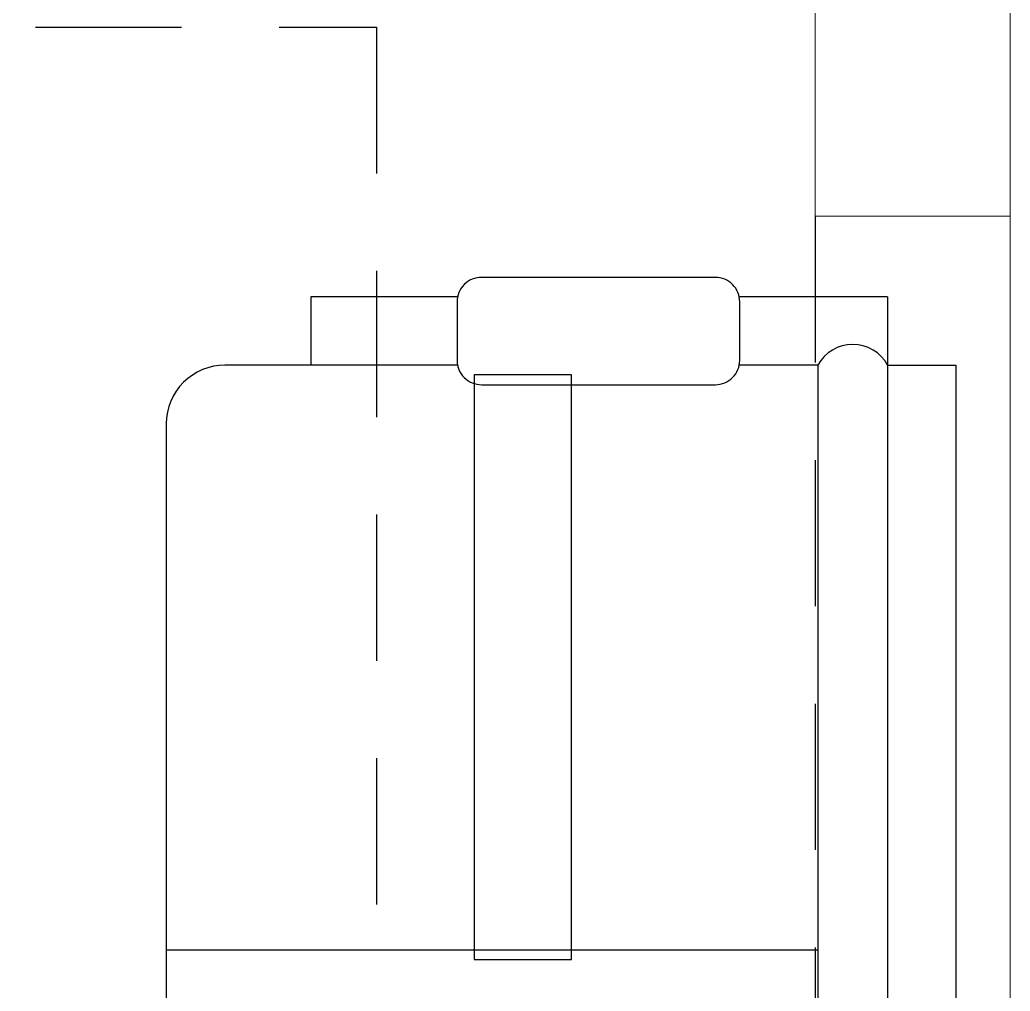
# Model space of a CAD drawing. Header units: metres. Extents: x -22 to 564, y 0 to 143.
# Drawn here: x 219.818 to 220.834, y 37.73 to 38.727 of the extents above; entities that cross this region are included whole.
import ezdxf

# ---------------------------------------------------------------- set-up
doc = ezdxf.new("R2010")
doc.units = ezdxf.units.M
doc.linetypes.add('XREF 2N NEURO-ONCOLOGIA$0$HIDDE150', pattern=[0.24, 0.15, -0.09])
for name, color, linetype in [('XREF 2N NEURO-ONCOLOGIA$0$LAMPARAS 1', 112, 'Continuous'), ('XREF 2N NEURO-ONCOLOGIA$0$MOBILIARIO', 161, 'Continuous'), ('XREF 2N NEURO-ONCOLOGIA$0$PLAFONES', 20, 'XREF 2N NEURO-ONCOLOGIA$0$HIDDE150'), ('XREF 2N NEURO-ONCOLOGIA$0$PROYECCIÓN', 252, 'XREF 2N NEURO-ONCOLOGIA$0$HIDDE150')]:
    doc.layers.add(name, color=color, linetype=linetype)
doc.layers.add('XREF 2N NEURO-ONCOLOGIA$0$MUROS DE TABLAROCA', color=150, linetype='Continuous', lineweight=13)

# ---------------------------------------------------------------- blocks, each defined once
blk = doc.blocks.new('XREF 2N NEURO-ONCOLOGIA$0$SILCON3L')
for p, q in [((-0.97, -0.07), (0.97, -0.07)), ((-0.97, -0.07), (-0.97, -0.2217)), ((-0.9, -0.1417), (-0.9, -0.2217)), ((-0.3, -0.1417), (-0.3, -0.81)), ((-0.97, -0.5117), (-0.97, -0.6617)), ((-0.97, -0.6617), (-0.9, -0.6617))]:
    blk.add_line(p, q)
blk.add_lwpolyline([(-0.9, -0.07), (-0.9, 0), (0.9, 0), (0.9, -0.07)])
for points in [[(-0.9, -0.07, 0.59316), (-0.9, -0.1417), (0.9, -0.1417, 0.59316), (0.9, -0.07)], [(-0.9, -0.5117), (-0.9, -0.75, 0.414214), (-0.84, -0.81), (0.84, -0.81, 0.414214), (0.9, -0.75), (0.9, -0.5117)]]:
    blk.add_lwpolyline(points, format="xyb")
blk.add_lwpolyline([(-0.88, -0.2467, 0.414214), (-0.905, -0.2217), (-0.965, -0.2217, 0.414214), (-0.99, -0.2467), (-0.99, -0.4867, 0.414214), (-0.965, -0.5117), (-0.905, -0.5117, 0.414214), (-0.88, -0.4867)], format="xyb", close=True)
blk = doc.blocks.new('XREF 2N NEURO-ONCOLOGIA$0$A$C0c1f7b20')
at = {"rotation": 90}
blk.add_blockref('XREF 2N NEURO-ONCOLOGIA$0$SILCON3L', (-0.2942, -0.4374), dxfattribs=at)
blk = doc.blocks.new('XREF 2N NEURO-ONCOLOGIA')
at = {"layer": 'XREF 2N NEURO-ONCOLOGIA$0$LAMPARAS 1'}
blk.add_lwpolyline([(4.3114, 26.7576), (4.3114, 26.6576), (4.9114, 26.6576), (4.9114, 26.7576)], close=True, dxfattribs=at)
at = {"layer": 'XREF 2N NEURO-ONCOLOGIA$0$MUROS DE TABLAROCA'}
for p, q in [((5.0739, 26.4076), (5.8739, 26.4076)), ((5.0739, 26.2076), (5.0739, 26.4076)), ((5.8739, 26.2076), (0.0739, 26.2076))]:
    blk.add_line(p, q, dxfattribs=at)
at = {"layer": 'XREF 2N NEURO-ONCOLOGIA$0$PLAFONES'}
blk.add_lwpolyline([(3.9549, 26.8576), (3.9549, 28.9576), (5.268, 28.9576), (5.268, 26.8576)], close=True, dxfattribs=at)
at = {"layer": 'XREF 2N NEURO-ONCOLOGIA$0$PROYECCIÓN'}
blk.add_line((5.0739, 26.4076), (0.9739, 26.4076, 0), dxfattribs=at)
at = {"layer": 'XREF 2N NEURO-ONCOLOGIA$0$MOBILIARIO', "rotation": 90.00000000000001}
blk.add_blockref('XREF 2N NEURO-ONCOLOGIA$0$A$C0c1f7b20', (3.5838, 26.5575, 0), dxfattribs=at)

msp = doc.modelspace()

# ---------------------------------------------------------------- block references
at = {"rotation": 90}
msp.add_blockref('XREF 2N NEURO-ONCOLOGIA', (247.0412, 33.4511), dxfattribs=at)

doc.saveas('drawing.dxf')
